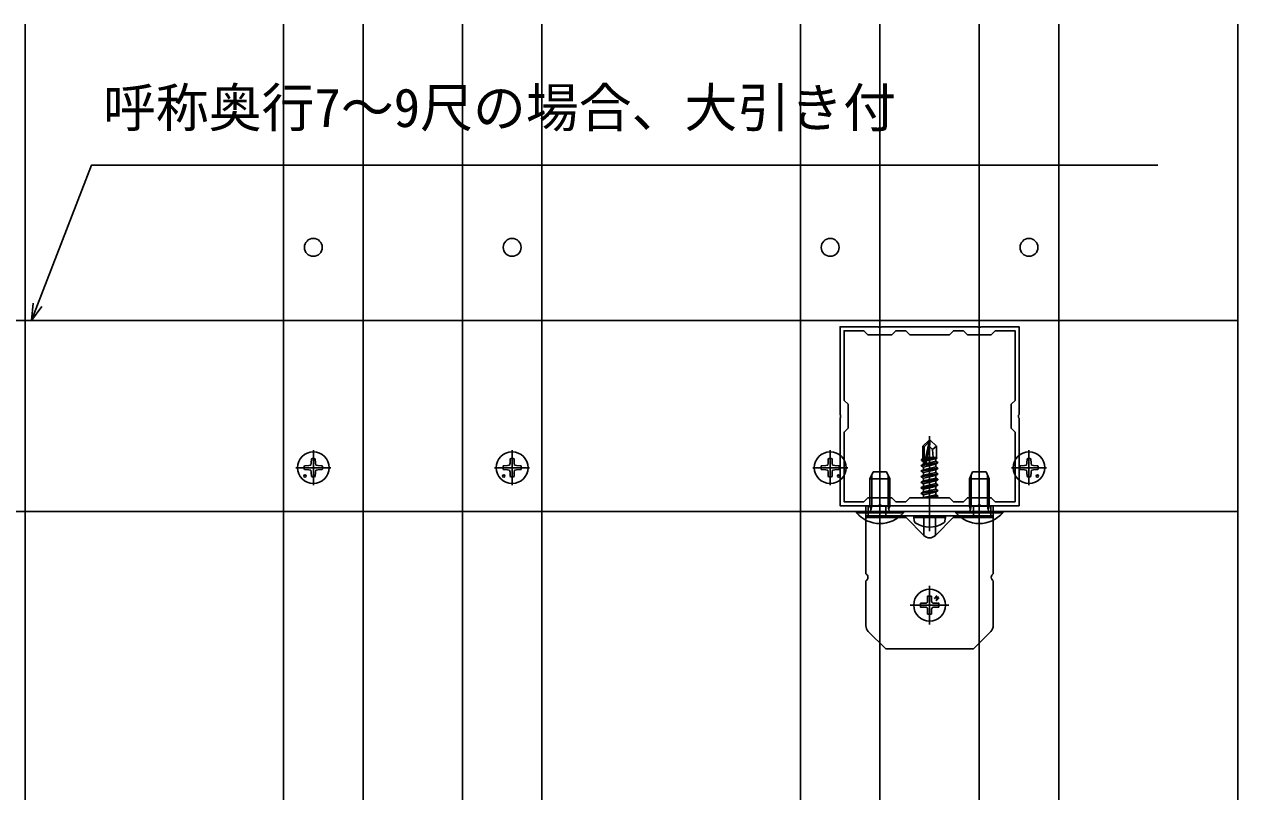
# Model space of a CAD drawing. Units: millimetres, scale not verified. Extents: x -875 to 875, y -1304 to 1297.
# Drawn here: x 176.3 to 481.5, y -543.5 to -348.4 of the extents above; entities that cross this region are included whole.
import ezdxf
from ezdxf.enums import TextEntityAlignment as Align

# ---------------------------------------------------------------- set-up
doc = ezdxf.new("R2010")
doc.units = ezdxf.units.MM
doc.header["$LTSCALE"] = 8
for name, color, linetype in [('0-4_YKK_11E', 7, 'Continuous'), ('0-5_YKK_12', 2, 'Continuous'), ('0-6_YKK_13', 4, 'Continuous'), ('0-8_YKK_D', 6, 'Continuous')]:
    doc.layers.add(name, color=color, linetype=linetype)
doc.styles.add('ＭＳ ゴシック', font='')
doc.styles.get('ＭＳ ゴシック').set_extended_font_data('MS Gothic')

msp = doc.modelspace()

# ---------------------------------------------------------------- linework, layer by layer
at = {"layer": '0-4_YKK_11E'}
for points in [[(391.958, -424.52), (416.041, -424.52), (416.225, -424.64), (416.775, -424.64), (416.958, -424.52), (426.5, -424.52), (426.5, -446.561), (426.38, -446.745), (426.38, -447.295), (426.5, -447.478), (426.5, -469.52), (416.958, -469.52), (416.775, -469.4), (416.225, -469.4), (416.041, -469.52), (391.958, -469.52), (391.775, -469.4), (391.225, -469.4), (391.041, -469.52), (381.5, -469.52), (381.5, -447.478), (381.62, -447.295), (381.62, -446.745), (381.5, -446.561), (381.5, -424.52), (391.041, -424.52), (391.225, -424.64), (391.775, -424.64)], [(382.5, -443.02), (382.5, -425.52), (387.5, -425.52), (388.5, -426.52), (394.5, -426.52), (395.5, -425.52), (398, -425.52), (399, -426.52), (409, -426.52), (410, -425.52), (412.5, -425.52), (413.5, -426.52), (419.5, -426.52), (420.5, -425.52), (425.5, -425.52), (425.5, -443.02), (424.5, -444.02), (424.5, -450.02), (425.5, -451.02), (425.5, -468.52), (420.5, -468.52), (419.5, -467.52), (413.5, -467.52), (412.5, -468.52), (410, -468.52), (409, -467.52), (399, -467.52), (398, -468.52), (395.5, -468.52), (394.5, -467.52), (388.5, -467.52), (387.5, -468.52), (382.5, -468.52), (382.5, -451.02), (383.5, -450.02), (383.5, -444.02)]]:
    msp.add_lwpolyline(points, close=True, dxfattribs=at)
at = {"layer": '0-5_YKK_12'}
for p, q in [((176.5, -543.45), (176.5, -348.45)), ((241.5, -543.45), (241.5, -348.45)), ((261.5, -543.45), (261.5, -348.45)), ((286.5, -543.45), (286.5, -348.45)), ((306.5, -543.45), (306.5, -348.45)), ((371.5, -543.45), (371.5, -348.45)), ((391.5, -543.45), (391.5, -348.45)), ((416.5, -543.45), (416.5, -348.45)), ((436.5, -543.45), (436.5, -348.45)), ((481.5, -543.45), (481.5, -348.45)), ((111.5, -422.95), (176.5, -422.95)), ((241.5, -422.95), (176.5, -422.95)), ((241.5, -422.95), (306.5, -422.95)), ((434.5, -422.95), (306.5, -422.95)), ((436.5, -422.95), (371.5, -422.95)), ((436.5, -422.95), (481.5, -422.95)), ((404, -475.92), (404, -452.02)), ((249, -464.35), (249, -455.55)), ((299, -464.35), (299, -455.55)), ((379, -464.35), (379, -455.55)), ((429, -464.35), (429, -455.55)), ((253.4, -459.95), (244.6, -459.95)), ((303.4, -459.95), (294.6, -459.95)), ((374.6, -459.95), (383.4, -459.95)), ((391.5, -458.52), (391.5, -476.402)), ((416.5, -458.52), (416.5, -476.414)), ((424.6, -459.95), (433.4, -459.95)), ((176.5, -470.95), (111.5, -470.95)), ((241.5, -470.95), (176.5, -470.95)), ((306.5, -470.95), (241.5, -470.95)), ((434.5, -470.95), (306.5, -470.95)), ((371.5, -470.95), (436.5, -470.95)), ((436.5, -470.95), (481.5, -470.95)), ((404, -499.375), (404, -489.664)), ((399.144, -494.52), (408.855, -494.52))]:
    msp.add_line(p, q, dxfattribs=at)
for centre in [(249, -404.554), (299, -404.554), (379, -404.554), (429, -404.554)]:
    msp.add_circle(centre, 2.25, dxfattribs=at)
at = {"layer": '0-6_YKK_13'}
for p, q in [((403.85, -453.02), (402.3, -454.57)), ((402.3, -457.739), (402.3, -454.57)), ((402.3, -454.57), (402.6, -454.694)), ((402.6, -454.694), (403.85, -453.444)), ((402.6, -458.971), (402.6, -454.694)), ((402.668, -459.142), (403.85, -453.444)), ((403.09, -459.026), (404, -454.641)), ((404.15, -453.02), (403.85, -453.02)), ((403.85, -453.444), (403.85, -453.02)), ((404, -454.641), (404, -453.02)), ((404, -454.641), (404.15, -453.02)), ((404.15, -453.02), (405.7, -454.57)), ((404.742, -455.373), (405.7, -454.57)), ((405.7, -457.42), (405.7, -454.57)), ((248.5, -457.705), (248.481, -458.813)), ((249.5, -457.705), (249.519, -458.813)), ((298.5, -457.705), (298.481, -458.813)), ((299.5, -457.705), (299.519, -458.813)), ((378.5, -457.705), (378.48, -458.813)), ((379.5, -457.705), (379.519, -458.813)), ((402, -457.912), (402.6, -457.795)), ((402.3, -457.42), (402.6, -457.42)), ((403.261, -458.204), (405.55, -457.687)), ((403.321, -457.91), (405.9, -457.485)), ((403.382, -457.643), (404.533, -457.42)), ((403.421, -457.433), (403.479, -457.42)), ((403.423, -457.42), (405.7, -457.42)), ((405.9, -457.485), (405.55, -457.687)), ((405.55, -458.352), (405.55, -457.687)), ((405.7, -457.391), (405.9, -457.485)), ((428.5, -457.705), (428.48, -458.813)), ((429.5, -457.705), (429.519, -458.813)), ((246.755, -459.45), (247.863, -459.431)), ((246.755, -460.45), (247.863, -460.469)), ((247.863, -459.431), (248.38, -459.33)), ((247.863, -460.469), (248.38, -460.57)), ((248.481, -458.813), (248.38, -459.33)), ((248.481, -461.087), (248.38, -460.57)), ((249.519, -458.813), (249.62, -459.33)), ((249.519, -461.087), (249.62, -460.57)), ((250.137, -459.431), (249.62, -459.33)), ((250.137, -460.469), (249.62, -460.57)), ((251.245, -459.45), (250.137, -459.431)), ((251.245, -460.45), (250.137, -460.469)), ((296.755, -459.45), (297.863, -459.431)), ((296.755, -460.45), (297.863, -460.469)), ((297.863, -459.431), (298.38, -459.33)), ((297.863, -460.469), (298.38, -460.57)), ((298.481, -458.813), (298.38, -459.33)), ((298.481, -461.087), (298.38, -460.57)), ((299.519, -458.813), (299.62, -459.33)), ((299.519, -461.087), (299.62, -460.57)), ((300.137, -459.431), (299.62, -459.33)), ((300.137, -460.469), (299.62, -460.57)), ((301.245, -459.45), (300.137, -459.431)), ((301.245, -460.45), (300.137, -460.469)), ((376.755, -459.45), (377.863, -459.431)), ((376.755, -460.45), (377.863, -460.469)), ((377.863, -459.431), (378.38, -459.33)), ((377.863, -460.469), (378.38, -460.57)), ((378.48, -458.813), (378.38, -459.33)), ((378.48, -461.087), (378.38, -460.57)), ((379.519, -458.813), (379.62, -459.33)), ((379.519, -461.087), (379.62, -460.57)), ((380.137, -459.431), (379.62, -459.33)), ((380.137, -460.469), (379.62, -460.57)), ((381.245, -459.45), (380.137, -459.431)), ((381.245, -460.45), (380.137, -460.469)), ((406.1, -458.77), (401.9, -459.47)), ((401.9, -459.37), (402.814, -459.217)), ((401.9, -459.47), (401.9, -459.37)), ((401.9, -459.47), (402.45, -459.787)), ((401.9, -460.77), (406.1, -460.07)), ((406.1, -460.17), (401.9, -460.87)), ((401.9, -460.87), (401.9, -460.77)), ((402, -458.127), (402, -457.912)), ((402, -458.127), (402.6, -458.029)), ((402, -458.127), (402.45, -458.387)), ((402.45, -458.387), (402.603, -458.353)), ((402.45, -459.052), (402.45, -458.387)), ((402.45, -459.787), (405.55, -459.087)), ((402.45, -460.452), (402.45, -459.787)), ((402.45, -461.187), (405.55, -460.487)), ((402.96, -459.193), (406.1, -458.67)), ((403.116, -458.902), (405.55, -458.352)), ((406.1, -458.67), (405.55, -458.352)), ((406.1, -458.77), (405.55, -459.087)), ((405.55, -459.752), (405.55, -459.087)), ((406.1, -460.07), (405.55, -459.752)), ((406.1, -460.17), (405.55, -460.487)), ((405.55, -461.152), (405.55, -460.487)), ((406.1, -458.77), (406.1, -458.67)), ((406.1, -460.17), (406.1, -460.07)), ((426.755, -459.45), (427.863, -459.431)), ((426.755, -460.45), (427.863, -460.469)), ((427.863, -459.431), (428.38, -459.33)), ((427.863, -460.469), (428.38, -460.57)), ((428.48, -458.813), (428.38, -459.33)), ((428.48, -461.087), (428.38, -460.57)), ((429.519, -458.813), (429.62, -459.33)), ((429.519, -461.087), (429.62, -460.57)), ((430.137, -459.431), (429.62, -459.33)), ((430.137, -460.469), (429.62, -460.57)), ((431.245, -459.45), (430.137, -459.431)), ((431.245, -460.45), (430.137, -460.469)), ((248.5, -462.195), (248.481, -461.087)), ((249.5, -462.195), (249.519, -461.087)), ((298.5, -462.195), (298.481, -461.087)), ((299.5, -462.195), (299.519, -461.087)), ((378.5, -462.195), (378.48, -461.087)), ((379.5, -462.195), (379.519, -461.087)), ((389, -462.72), (389.8, -461.02)), ((389, -469.62), (389, -462.72)), ((389, -462.72), (394, -462.72)), ((389.433, -469.62), (389.433, -461.799)), ((389.8, -461.02), (393.2, -461.02)), ((393.2, -461.02), (394, -462.72)), ((393.567, -469.62), (393.567, -461.799)), ((394, -469.62), (394, -462.72)), ((401.9, -460.87), (402.45, -461.187)), ((401.9, -462.17), (406.1, -461.47)), ((406.1, -461.57), (401.9, -462.27)), ((401.9, -462.27), (401.9, -462.17)), ((401.9, -462.27), (402.45, -462.587)), ((401.9, -463.57), (406.1, -462.87)), ((406.1, -462.97), (401.9, -463.67)), ((401.9, -463.67), (401.9, -463.57)), ((401.9, -463.67), (402.45, -463.987)), ((402.45, -461.852), (402.45, -461.187)), ((402.45, -462.587), (405.55, -461.887)), ((402.45, -463.252), (402.45, -462.587)), ((402.45, -463.987), (405.55, -463.287)), ((406.1, -461.47), (405.55, -461.152)), ((406.1, -461.57), (405.55, -461.887)), ((405.55, -462.552), (405.55, -461.887)), ((406.1, -462.87), (405.55, -462.552)), ((406.1, -462.97), (405.55, -463.287)), ((405.55, -463.952), (405.55, -463.287)), ((406.1, -461.57), (406.1, -461.47)), ((406.1, -462.97), (406.1, -462.87)), ((414, -462.72), (414.8, -461.02)), ((414, -469.62), (414, -462.72)), ((414, -462.72), (419, -462.72)), ((414.433, -469.62), (414.433, -461.799)), ((414.8, -461.02), (418.2, -461.02)), ((418.2, -461.02), (419, -462.72)), ((418.567, -469.62), (418.567, -461.799)), ((419, -469.62), (419, -462.72)), ((428.5, -462.195), (428.48, -461.087)), ((429.5, -462.195), (429.519, -461.087)), ((401.9, -464.97), (406.1, -464.27)), ((406.1, -464.37), (401.9, -465.07)), ((401.9, -465.07), (401.9, -464.97)), ((401.9, -465.07), (402.45, -465.387)), ((401.9, -466.37), (406.1, -465.67)), ((406.1, -465.77), (401.9, -466.47)), ((401.9, -466.47), (401.9, -466.37)), ((401.9, -466.47), (402.45, -466.787)), ((402.45, -464.652), (402.45, -463.987)), ((402.45, -465.387), (405.55, -464.687)), ((402.45, -466.052), (402.45, -465.387)), ((402.45, -466.787), (405.55, -466.087)), ((402.45, -467.452), (402.45, -466.787)), ((406.1, -464.27), (405.55, -463.952)), ((406.1, -464.37), (405.55, -464.687)), ((405.55, -465.352), (405.55, -464.687)), ((406.1, -465.67), (405.55, -465.352)), ((406.1, -465.77), (405.55, -466.087)), ((405.55, -466.752), (405.55, -466.087)), ((406.1, -467.07), (405.55, -466.752)), ((406.1, -464.37), (406.1, -464.27)), ((406.1, -465.77), (406.1, -465.67)), ((388, -472.02), (388, -469.52)), ((388, -469.52), (388.586, -469.52)), ((388.586, -469.52), (393, -469.52)), ((388.586, -469.52), (388.586, -472.02)), ((389, -469.62), (394, -469.62)), ((389, -469.62), (389.216, -470.215)), ((389.433, -469.62), (389.239, -470.543)), ((393, -469.52), (393, -472.02)), ((415, -469.52), (393, -469.52)), ((393.567, -469.62), (393.76, -470.543)), ((394, -469.62), (393.784, -470.215)), ((403.4, -467.52), (406.1, -467.07)), ((406.1, -467.17), (404, -467.52)), ((405.406, -467.52), (405.55, -467.487)), ((406.1, -467.17), (405.55, -467.487)), ((405.55, -467.52), (405.55, -467.487)), ((406.1, -467.17), (406.1, -467.07)), ((414, -469.62), (419, -469.62)), ((414, -469.62), (414.216, -470.215)), ((414.433, -469.62), (414.239, -470.543)), ((418.567, -469.62), (418.76, -470.543)), ((419, -469.62), (418.784, -470.215)), ((419.414, -469.52), (420, -469.52)), ((419.414, -472.02), (419.414, -469.52)), ((397.4, -471.02), (385.6, -471.02)), ((385.6, -471.267), (385.6, -471.02)), ((385.6, -471.267), (397.4, -471.267)), ((388.586, -472.02), (388, -472.02)), ((388, -472.52), (388, -472.02)), ((388, -486.654), (388, -472.52)), ((398.099, -472.52), (388, -472.52)), ((393, -472.02), (388.586, -472.02)), ((397.4, -471.267), (397.4, -471.02)), ((398.099, -472.52), (402.556, -476.977)), ((400, -472.52), (400.088, -472.02)), ((400, -472.52), (400.141, -473.322)), ((400, -472.52), (408, -472.52)), ((400.088, -472.02), (407.912, -472.02)), ((402.556, -476.977), (402.556, -472.02)), ((405.443, -472.02), (405.443, -476.977)), ((405.443, -476.977), (409.901, -472.52)), ((408, -472.52), (407.858, -473.322)), ((408, -472.52), (407.912, -472.02)), ((420, -472.52), (409.901, -472.52)), ((422.4, -471.02), (410.6, -471.02)), ((410.6, -471.267), (410.6, -471.02)), ((410.6, -471.267), (422.4, -471.267)), ((420, -472.02), (420, -472.52)), ((420, -486.654), (420, -472.52)), ((422.4, -471.267), (422.4, -471.02)), ((388, -499.691), (388, -488.386)), ((420, -499.691), (420, -488.386)), ((403, -494.02), (401.7, -494.02)), ((404.5, -493.52), (404.5, -492.22)), ((405.117, -492.837), (405.824, -492.13)), ((405.683, -493.402), (406.39, -492.695)), ((403.5, -495.52), (403.5, -496.82)), ((404.5, -496.82), (403.5, -496.82)), ((404.5, -495.52), (404.5, -496.82)), ((405, -495.02), (406.3, -495.02)), ((388.586, -501.105), (393, -505.52)), ((415, -505.52), (419.414, -501.105)), ((415, -505.52), (393, -505.52))]:
    msp.add_line(p, q, dxfattribs=at)
for points in [[(404, -454.641), (404.742, -455.373), (404.9, -457.42)], [(402, -457.912), (402.45, -457.652), (402.6, -457.618)], [(401.9, -459.37), (402.45, -459.052), (402.604, -459.017)], [(401.9, -460.77), (402.45, -460.452), (405.55, -459.752)], [(401.9, -462.17), (402.45, -461.852), (405.55, -461.152)], [(401.9, -463.57), (402.45, -463.252), (405.55, -462.552)], [(401.9, -464.97), (402.45, -464.652), (405.55, -463.952)], [(401.9, -466.37), (402.45, -466.052), (405.55, -465.352)], [(402.333, -467.52), (402.45, -467.452), (405.55, -466.752)], [(415, -472.02), (415, -469.52), (419.414, -469.52)], [(420, -469.52), (420, -472.02), (419.414, -472.02)], [(419.414, -472.02), (415, -472.02), (393, -472.02)], [(403, -495.02), (401.7, -495.02), (401.7, -494.02)], [(403.5, -493.52), (403.5, -492.22), (404.5, -492.22)], [(405, -494.02), (406.3, -494.02), (406.3, -495.02)], [(405.117, -492.837), (406.107, -492.412), (405.683, -493.402)]]:
    msp.add_lwpolyline(points, dxfattribs=at)
for centre, radius in [((249, -459.95), 4), ((299, -459.95), 4), ((379, -459.95), 4), ((429, -459.95), 4), ((246.879, -462.071), 0.3), ((296.879, -462.071), 0.3), ((381.121, -462.071), 0.3), ((431.121, -462.071), 0.3), ((404, -494.52), 4)]:
    msp.add_circle(centre, radius, dxfattribs=at)
for centre, radius, start, end in [((249, -459.95), 2.3, 77.44414, 102.55586), ((299, -459.95), 2.3, 77.44414, 102.55586), ((379, -459.95), 2.3, 77.44414, 102.55586), ((429, -459.95), 2.3, 77.44414, 102.55586), ((249, -459.95), 2.3, 167.44414, 192.55586), ((249, -459.95), 2.3, 347.44414, 12.55586), ((299, -459.95), 2.3, 167.44414, 192.55586), ((299, -459.95), 2.3, 347.44414, 12.55586), ((379, -459.95), 2.3, 167.44414, 192.55586), ((379, -459.95), 2.3, 347.44414, 12.55586), ((402.848, -458.971), 0.248, 180, 347.19096), ((429, -459.95), 2.3, 167.44414, 192.55586), ((429, -459.95), 2.3, 347.44414, 12.55586), ((249, -459.95), 2.3, 257.44414, 282.55586), ((299, -459.95), 2.3, 257.44414, 282.55586), ((379, -459.95), 2.3, 257.44414, 282.55586), ((429, -459.95), 2.3, 257.44414, 282.55586), ((391.5, -466.32), 7.7, 219.98312, 320.01688), ((388.652, -470.42), 0.6, 270, 19.96957), ((394.347, -470.42), 0.6, 160.03043, 270), ((416.5, -466.32), 7.7, 219.98312, 320.01688), ((413.652, -470.42), 0.6, 270, 19.96957), ((419.347, -470.42), 0.6, 160.03043, 270), ((401.028, -473.166), 0.9, 190, 237.94412), ((404, -468.42), 6.5, 237.94412, 302.05588), ((406.972, -473.166), 0.9, 302.05588, 350), ((387.5, -487.52), 1, 300, 60), ((420.5, -487.52), 1, 120, 240), ((403, -493.52), 0.5, 270, 0), ((405, -493.52), 0.5, 180, 270), ((403, -495.52), 0.5, 0, 90), ((405, -495.52), 0.5, 90, 180), ((390, -499.691), 2, 180, 225), ((418, -499.691), 2, 315, 0)]:
    msp.add_arc(centre, radius, start, end, dxfattribs=at)
for centre, major_axis, ratio, start_param, end_param in [((398.599, -472.52), (0.688, -0.425), 0.381966, 2.5880183, 4.1588146), ((409.401, -472.52), (0.688, 0.425), 0.381966, 5.2659633, 6.8367597), ((404, -474.091), (0, -3.536), 0.707107, 5.6677056, 6.898665)]:
    msp.add_ellipse(centre, major_axis=major_axis, ratio=ratio, start_param=start_param, end_param=end_param, dxfattribs=at)
at = {"layer": '0-8_YKK_D'}
for points in [[(178.107, -422.95), (179.637, -418.985), (193.178, -383.892), (461.445, -383.892)], [(180.699, -419.395), (178.107, -422.95), (178.574, -418.575)]]:
    msp.add_lwpolyline(points, dxfattribs=at)

# ---------------------------------------------------------------- texts
at = {"layer": '0-8_YKK_D', "style": 'ＭＳ ゴシック'}
msp.add_text('呼称奥行7～9尺の場合、大引き付', height=9.751, dxfattribs=at).set_placement((196.082, -377.216), align=Align.BOTTOM_LEFT)

doc.saveas('drawing.dxf')
